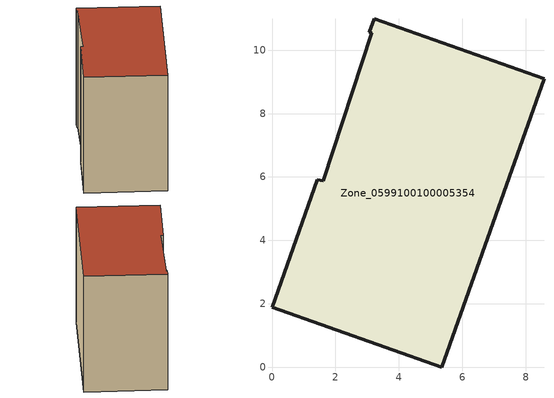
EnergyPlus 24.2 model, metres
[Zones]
Zone_0599100100005354
 floor ground (C_G): 1.61,5.88 3.14,10.54 3.07,10.56 3.22,10.99 8.57,9.09 5.34,0 0,1.9 1.43,5.92 z0.52
 wall outside (C_F): 1.61,5.88 1.43,5.92 0,1.9 5.34,0 8.57,9.09 3.22,10.99 3.07,10.56 3.14,10.54 1.61,5.88 z0.52:9.47
 roof outside (C_R): 3.14,10.54 1.61,5.88 1.43,5.92 0,1.9 5.34,0 8.57,9.09 3.22,10.99 3.07,10.56 z9.47
[BUILDING]
Pand.0599100100005354: North Axis=0; Terrain=City; Loads Convergence Tolerance Value=0.04; Temperature Convergence Tolerance Value=0.4; Solar Distribution=FullExterior; Maximum Number of Warmup Days=25; Minimum Number of Warmup Days=1
[Site:Location]
Rotterdam.The.Hague.AP_ZH_NLD Design_Conditions: Latitude=51.96; Longitude=4.45; Time Zone=1; Elevation=-4.5
[SITE:GROUNDTEMPERATURE:BUILDINGSURFACE]
18, 18, 18, 18, 18, 18, 18, 18, 18, 18, 18, 18
[MATERIAL] Thermal Absorptance=0.9; Solar Absorptance=0.7; Visible Absorptance=0.7
Name | Roughness | Thickness | Conductivity | Density | Specific Heat
G.TC.2006-2014 | MediumSmooth | 0.15 | 0.06 | 540 | 1210
F.TC.2006-2014 | Rough | 0.3 | 0.12 | 1920 | 840
R.TC.2006-2014 | MediumRough | 0.2 | 0.08 | 1500 | 1000
[CONSTRUCTION]
C_G: G.TC.2006-2014
C_F: F.TC.2006-2014
C_R: R.TC.2006-2014
[ZONE]
Zone_0599100100005354: Type=1; Multiplier=1; Ceiling Height=Autocalculate; Volume=Autocalculate; Floor Area=autocalculate; Part of Total Floor Area=Yes
[ZONEINFILTRATION:DESIGNFLOWRATE]
Infil_Zone_0599100100005354: Zone or ZoneList or Space or SpaceList=Zone_0599100100005354; Schedule=AlwaysOn; Design Flow Rate Calculation Method=Flow/Area; Flow Rate per Floor Area=0.0015; Constant Term Coefficient=1; Temperature Term Coefficient=0; Velocity Term Coefficient=0; Velocity Squared Term Coefficient=0
[HVACTEMPLATE:ZONE:IDEALLOADSAIRSYSTEM]
Zone_0599100100005354: Maximum Heating Supply Air Temperature=50; Minimum Cooling Supply Air Temperature=13; Maximum Heating Supply Air Humidity Ratio=0.0156; Minimum Cooling Supply Air Humidity Ratio=0.0077; Heating Limit=NoLimit; Cooling Limit=NoLimit; Dehumidification Control Type=ConstantSensibleHeatRatio; Cooling Sensible Heat Ratio=0.7; Dehumidification Setpoint=60; Humidification Control Type=None; Humidification Setpoint=30; Outdoor Air Method=None; Outdoor Air Flow Rate per Person=0.00944; Outdoor Air Flow Rate per Zone Floor Area=0; Outdoor Air Flow Rate per Zone=0; Demand Controlled Ventilation Type=None; Outdoor Air Economizer Type=NoEconomizer; Heat Recovery Type=None; Sensible Heat Recovery Effectiveness=0.7; Latent Heat Recovery Effectiveness=0.65
[ZONECONTROL:THERMOSTAT]
ThermostatControl_Zone_0599100100005354: Zone or ZoneList=Zone_0599100100005354; Control Type Schedule=DualSetpointControlType; Control 1=Thermostat_Zone_0599100100005354; Temperature Difference Between Cutout And Setpoint=0
[THERMOSTATSETPOINT:DUALSETPOINT]
Thermostat_Zone_0599100100005354: Heating Setpoint Temperature Schedule=HeatingSetpoint_Zone_0599100100005354; Cooling Setpoint Temperature Schedule=CoolingSetpoint_Zone_0599100100005354
[SCHEDULE:COMPACT]
HeatingSetpoint_Zone_0599100100005354: Through: 12/31, For: AllDays, Until: 24:00, 21
CoolingSetpoint_Zone_0599100100005354: Through: 12/31, For: AllDays, Until: 24:00, 24
DualSetpointControlType: Through: 12/31, For: AllDays, Until: 24:00, 4
AlwaysOn: Through: 12/31, For: AllDays, Until: 24:00, 1
